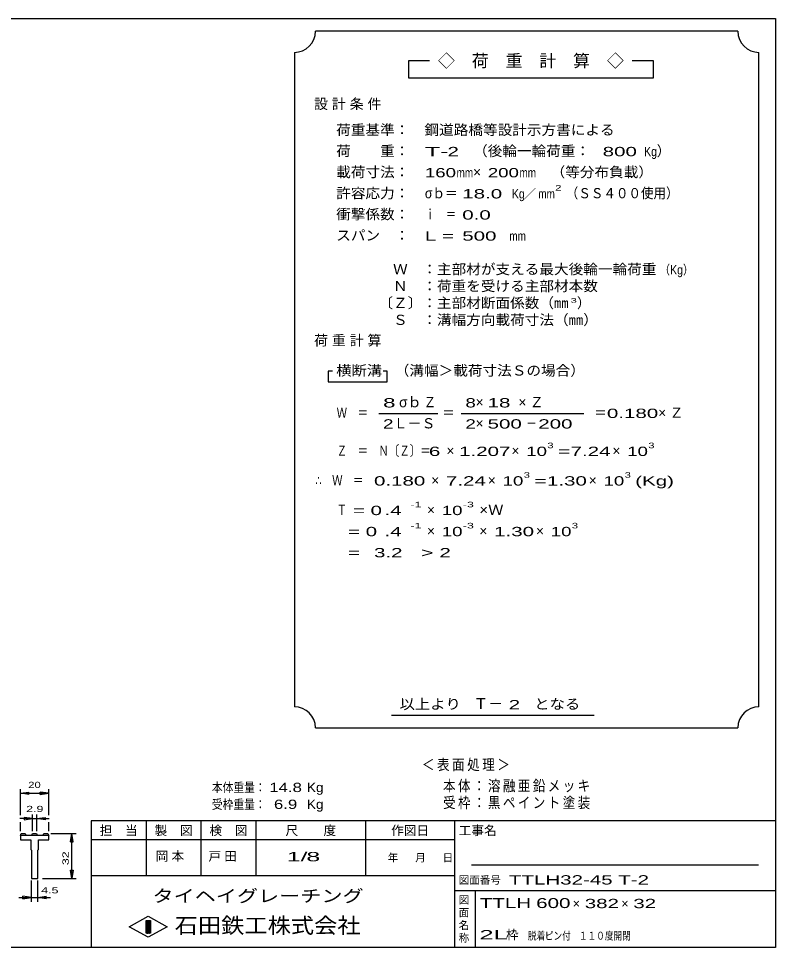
# Model space of a CAD drawing. Units: millimetres, scale not verified. Extents: x -1456 to 1385, y -1026 to 843.
# Drawn here: x -49 to 1385, y -917 to 843 of the extents above; entities that cross this region are included whole.
import ezdxf
from ezdxf.enums import TextEntityAlignment as Align

# ---------------------------------------------------------------- set-up
doc = ezdxf.new("R2010")
doc.units = ezdxf.units.MM
doc.header["$LTSCALE"] = 8
for name, color, linetype, lineweight in [('0_2', 150, 'Continuous', 25), ('22', 2, 'Continuous', 25), ('32', 4, 'Continuous', 25)]:
    doc.layers.add(name, color=color, linetype=linetype, lineweight=lineweight)
doc.styles.add('ベクトル', font='')
doc.styles.get('ベクトル').set_extended_font_data('ベクトル')

msp = doc.modelspace()

# ---------------------------------------------------------------- linework, layer by layer
at = {"layer": '0_2'}
for p, q in [((-1383.2, 842.8), (1384.8, 842.8)), ((1384.8, 842.8), (1384.8, -917.2)), ((1384.8, -677.2), (88.8, -677.2)), ((88.8, -677.2), (88.8, -917.2)), ((192.8, -677.2), (192.8, -781.2)), ((296.8, -781.2), (296.8, -677.2)), ((400.8, -677.2), (400.8, -781.2)), ((608.8, -781.2), (608.8, -677.2)), ((776.8, -677.2), (776.8, -917.2)), ((776.8, -713.2), (88.8, -713.2)), ((1352.8, -761.2), (808.8, -761.2)), ((88.8, -781.2), (776.8, -781.2)), ((776.8, -809.2), (1384.8, -809.2)), ((816.8, -917.2), (816.8, -809.2)), ((160.8, -878), (196.8, -858)), ((196.8, -858), (232.8, -878)), ((196.8, -898), (160.8, -878)), ((192.8, -866), (200.8, -866)), ((192.8, -890), (192.8, -866)), ((192.8, -866), (194.4, -866)), ((194.4, -866), (194.4, -890)), ((196, -890), (196, -866)), ((196, -866), (197.6, -866)), ((232.8, -878), (196.8, -898)), ((197.6, -866), (197.6, -890)), ((199.2, -890), (199.2, -866)), ((199.2, -866), (200.8, -866)), ((200.8, -866), (200.8, -890)), ((200.8, -866), (200.8, -890)), ((200.8, -890), (192.8, -890)), ((194.4, -890), (196, -890)), ((197.6, -890), (199.2, -890)), ((1384.8, -917.2), (-1383.2, -917.2))]:
    msp.add_line(p, q, dxfattribs=at)
at = {"layer": '22', "color": 4}
for p, q in [((1313.607, 818.8), (513.607, 818.8)), ((473.607, 778.8), (473.607, -461.2)), ((1353.607, -461.2), (1353.607, 778.8)), ((729.607, 762.8), (689.607, 762.8)), ((689.607, 762.8), (689.607, 730.8)), ((1153.607, 762.8), (1113.607, 762.8)), ((1153.607, 730.8), (1153.607, 762.8)), ((689.607, 730.8), (1153.607, 730.8)), ((545.607, 174.8), (537.607, 174.8)), ((537.607, 174.8), (537.607, 154.8)), ((649.607, 174.8), (641.607, 174.8)), ((649.607, 154.8), (649.607, 174.8)), ((537.607, 154.8), (649.607, 154.8)), ((633.607, 94.8), (745.607, 94.8)), ((789.607, 94.8), (1021.607, 94.8)), ((657.607, -477.2), (1041.607, -477.2)), ((513.607, -501.2), (1313.607, -501.2))]:
    msp.add_line(p, q, dxfattribs=at)
for centre, start, end in [((473.607, 818.8), 270, 0), ((1353.607, 818.8), 180, 270), ((473.607, -501.2), 0, 90), ((1353.607, -501.2), 90, 180)]:
    msp.add_arc(centre, 40, start, end, dxfattribs=at)
at = {"layer": '32'}
for p, q in [((-45.19, -666.8), (-45.19, -617.2)), ((-45.19, -625.2), (-29.19, -622.8)), ((-29.19, -627.6), (-45.19, -625.2)), ((-45.19, -625.2), (8.144, -625.2)), ((-29.19, -627.6), (-29.19, -622.8)), ((8.144, -625.2), (-7.856, -622.8)), ((-7.856, -627.6), (-7.856, -622.8)), ((-7.856, -627.6), (8.144, -625.2)), ((8.144, -666.8), (8.144, -617.2)), ((-22.39, -697.2), (-22.39, -665.2)), ((-14.656, -665.2), (-14.656, -697.2)), ((-22.39, -673.2), (-46.39, -673.2)), ((-45.19, -697.2), (-45.19, -679.6)), ((-22.39, -673.2), (-38.39, -670.8)), ((-38.39, -670.8), (-38.39, -675.6)), ((-38.39, -675.6), (-22.39, -673.2)), ((-22.39, -673.2), (-14.656, -673.2)), ((-14.656, -673.2), (1.344, -670.8)), ((1.344, -675.6), (-14.656, -673.2)), ((-14.656, -673.2), (9.344, -673.2)), ((1.344, -670.8), (1.344, -675.6)), ((8.144, -697.2), (8.144, -679.6)), ((-45.19, -705.2), (-43.856, -701.2)), ((-43.856, -701.2), (-36.123, -701.2)), ((-36.123, -701.2), (-34.79, -705.2)), ((-23.723, -705.2), (-22.39, -701.2)), ((-22.39, -701.2), (-14.656, -701.2)), ((-14.656, -701.2), (-13.323, -705.2)), ((-2.256, -705.2), (-0.923, -701.2)), ((-0.923, -701.2), (6.81, -701.2)), ((6.81, -701.2), (8.144, -705.2)), ((12.144, -701.2), (60.144, -701.2)), ((49.744, -717.2), (52.144, -701.2)), ((54.544, -717.2), (52.144, -701.2)), ((52.144, -786.534), (52.144, -701.2)), ((-45.19, -705.2), (-45.19, -713.2)), ((8.144, -705.2), (-45.19, -705.2)), ((-45.19, -713.2), (-25.856, -713.2)), ((-25.856, -713.2), (-25.856, -731.867)), ((-11.19, -731.867), (-11.19, -713.2)), ((-11.19, -713.2), (8.144, -713.2)), ((8.144, -713.2), (8.144, -705.2)), ((49.744, -717.2), (54.544, -717.2)), ((-25.856, -731.867), (-24.523, -733.2)), ((-24.523, -733.2), (-24.523, -786.533)), ((-12.523, -733.2), (-11.19, -731.867)), ((-12.523, -786.533), (-12.523, -733.2)), ((52.144, -786.534), (49.744, -770.534)), ((49.744, -770.534), (54.544, -770.534)), ((54.544, -770.534), (52.144, -786.534)), ((-24.523, -786.533), (-12.523, -786.533)), ((-24.523, -830.534), (-24.523, -790.534)), ((-12.523, -830.534), (-12.523, -790.534)), ((-3.856, -786.534), (60.144, -786.534)), ((-48.523, -822.534), (-24.523, -822.534)), ((-24.523, -822.534), (-40.523, -820.134)), ((-40.523, -824.934), (-40.523, -820.134)), ((-40.523, -824.934), (-24.523, -822.534)), ((-24.523, -822.534), (-12.523, -822.534)), ((-12.523, -822.534), (3.477, -820.134)), ((3.477, -824.934), (-12.523, -822.534)), ((-12.523, -822.534), (11.477, -822.534)), ((3.477, -824.934), (3.477, -820.134))]:
    msp.add_line(p, q, dxfattribs=at)

# ---------------------------------------------------------------- texts
at = {"layer": '0_2', "style": 'ベクトル'}
for s, height, p in [('担\u3000当', 17.6, (104.8, -695.6)), ('製\u3000図', 17.6, (208.8, -695.6)), ('検\u3000図', 17.6, (312.8, -695.6)), ('尺\u3000\u3000度', 17.6, (456.8, -695.6)), ('作図日', 17.6, (656.8, -695.6)), ('工事名', 17.6, (784.8, -695.6)), ('年', 14.66, (650.4, -747.2)), ('月', 14.66, (702.4, -747.2)), ('日', 14.66, (754.4, -747.2)), ('図面番号', 14.66, (784.8, -789.6)), ('図', 14.66, (784.8, -827.2)), ('面', 14.66, (784.8, -851.2)), ('名', 14.66, (784.8, -875.2)), ('称', 14.66, (784.8, -899.2))]:
    msp.add_text(s, height=height, dxfattribs=at).set_placement(p, align=Align.MIDDLE_LEFT)
at = {"layer": '0_2', "color": 222, "style": 'ベクトル'}
for s, height, width, p in [('タイヘイグレーチング', 23.46, 1.25, (204.8, -819.6)), ('石田鉄工株式会社', 29.33, 1.1, (246.8, -875.6))]:
    msp.add_text(s, height=height, dxfattribs=dict(at, width=width)).set_placement(p, align=Align.MIDDLE_LEFT)
at = {"layer": '22', "style": 'ベクトル'}
for s, height, p in [('◇\u3000荷\u3000重\u3000計\u3000算\u3000◇', 23.46, (745.607, 762.8)), ('）', 19.35, (1160.007, 592)), ('×', 19.35, (812.007, 552)), ('／', 17.6, (907.607, 510.8)), ('）', 19.35, (1008.807, 304)), ('σｂ', 19.35, (672.007, 116)), ('×', 19.35, (816.807, 116)), ('Ｌ－Ｓ', 19.35, (661.607, 76)), ('×', 19.35, (816.807, 76)), ('×', 19.35, (761.607, 24)), ('×', 19.35, (884.807, 24)), ('×', 19.35, (1076.007, 24)), ('×', 19.35, (732.807, -32)), ('×', 19.35, (840.007, -32)), ('×', 19.35, (1031.207, -32)), ('×', 19.35, (724.807, -88)), ('×', 19.35, (724.807, -128)), ('×', 19.35, (824.007, -128)), ('×', 19.35, (931.207, -128)), ('Ｔ－', 20.53, (812.807, -455.2)), ('×', 17.6, (1000.8, -834)), ('×', 17.6, (1092.8, -834)), ('枠', 17.6, (874.4, -893.2))]:
    msp.add_text(s, height=height, dxfattribs=at).set_placement(p, align=Align.MIDDLE_LEFT)
for s, height, width, p in [('荷重基準：\u3000', 19.35, 1.05, (552.807, 632)), ('鋼道路橋等設計示方書による', 19.35, 1.05, (720.007, 632)), ('荷\u3000\u3000重：\u3000', 19.35, 1.05, (552.807, 592)), ('T-', 17.6, 2, (720.807, 590.8)), (' 2 ', 17.6, 1.65, (752.807, 590.8)), ('（後輪一輪荷重：', 19.35, 1.05, (812.007, 592)), ('  800', 17.6, 1.65, (1036.007, 590.8)), ('Kg', 17.6, 0.85, (1136.007, 590.8)), ('載荷寸法：\u3000', 19.35, 1.05, (552.807, 552)), ('\u3000（等分布負載）', 19.35, 1.05, (931.207, 552)), ('160', 17.6, 1.5, (720.807, 550.8)), ('mm', 17.6, 0.8, (780.807, 550.8)), ('200', 17.6, 1.5, (840.007, 550.8)), ('mm', 17.6, 0.8, (900.007, 550.8)), ('許容応力：\u3000', 19.35, 1.05, (552.807, 512)), ('σｂ＝', 19.35, 0.9, (720.807, 512)), (' 18.0', 17.6, 1.65, (780.807, 510.8)), ('Kg', 17.6, 0.85, (885.607, 510.8)), ('mm', 17.6, 0.8, (935.607, 510.8)), ('2', 10.56, 1.5, (967.607, 522)), ('（ＳＳ４００使用）', 19.35, 0.9, (987.607, 512)), ('衝撃係数：\u3000', 19.35, 1.05, (552.807, 472)), ('ｉ\u3000＝', 19.35, 0.75, (720.807, 472)), (' 0.0', 17.6, 1.65, (780.807, 470.8)), ('スパン\u3000：\u3000', 19.35, 1.05, (552.807, 432)), ('L =', 17.6, 1.65, (720.807, 430.8)), (' 500 ', 17.6, 1.65, (780.807, 430.8)), ('mm', 17.6, 0.8, (880.807, 430.8)), ('\u3000Ｗ\u3000：主部材が支える最大後輪一輪荷重', 19.35, 1.05, (632.807, 368)), ('（Kg）', 17.6, 0.85, (1164.807, 366.8)), ('\u3000Ｎ\u3000：荷重を受ける主部材本数', 19.35, 1.05, (632.807, 336)), ('〔Ｚ〕：主部材断面係数（㎜', 19.35, 1.05, (632.807, 304)), ('3', 8.798, 1.8, (996.807, 308.8)), ('\u3000Ｓ\u3000：溝幅方向載荷寸法（㎜）', 19.35, 1.05, (632.807, 272)), ('横断溝', 19.35, 1.1, (552.807, 176)), ('\u3000（溝幅＞載荷寸法Ｓの場合）', 19.35, 1.05, (636.007, 176)), ('8', 17.6, 1.8, (641.607, 114.8)), ('Ｚ', 19.35, 0.9, (718.407, 116)), ('8', 17.6, 1.5, (797.607, 114.8)), (' 18 ', 17.6, 1.65, (828.807, 114.8)), ('Ｗ\u3000＝', 19.35, 0.75, (553.607, 96)), ('＝', 19.35, 0.9, (753.607, 96)), ('＝', 19.35, 0.9, (1041.607, 96)), ('0.180', 17.6, 1.65, (1065.607, 94.8)), ('2', 17.6, 1.5, (641.607, 74.8)), ('2', 17.6, 1.5, (797.607, 74.8)), (' 500 ', 17.6, 1.65, (828.807, 74.8)), ('－', 19.35, 0.75, (912.807, 76)), (' 200 ', 17.6, 1.65, (924.807, 74.8)), ('Ｚ\u3000＝\u3000Ｎ〔Ｚ〕＝', 19.35, 0.75, (553.607, 24)), ('3', 10.56, 1.5, (952.807, 34)), ('3', 10.56, 1.5, (1144.007, 34)), (' 6 ', 17.6, 1.65, (717.607, 22.8)), ('1.207', 17.6, 1.65, (785.607, 22.8)), ('10', 17.6, 1.5, (912.807, 22.8)), ('=', 17.6, 1.7, (972.807, 22.8)), ('7.24', 17.6, 1.65, (996.807, 22.8)), ('10', 17.6, 1.5, (1104.007, 22.8)), ('3', 10.56, 1.5, (908.007, -22)), ('3', 10.56, 1.5, (1099.207, -22)), ('∴\u3000Ｗ\u3000＝', 19.35, 0.75, (513.607, -32)), (' 0.180', 17.6, 1.65, (613.607, -33.2)), ('7.24', 17.6, 1.65, (760.807, -33.2)), ('10', 17.6, 1.5, (868.007, -33.2)), ('=', 17.6, 1.7, (928.007, -33.2)), ('1.30', 17.6, 1.65, (952.007, -33.2)), ('10', 17.6, 1.5, (1059.207, -33.2)), ('(Kg)', 17.6, 1.65, (1119.207, -33.2)), ('Ｔ', 19.35, 0.75, (553.607, -88)), (' = 0', 17.6, 1.65, (573.607, -89.2)), (' .4 ', 17.6, 1.65, (633.607, -89.2)), ('-1', 10.56, 1.65, (693.607, -78)), ('10', 17.6, 1.5, (752.807, -89.2)), ('-3', 10.56, 1.65, (792.807, -78)), ('×Ｗ', 19.35, 1.1, (824.007, -88)), ('  = 0', 17.6, 1.65, (553.607, -129.2)), (' .4 ', 17.6, 1.65, (633.607, -129.2)), ('-1', 10.56, 1.65, (693.607, -118)), ('10', 17.6, 1.5, (752.807, -129.2)), ('-3', 10.56, 1.65, (792.807, -118)), ('1.30', 17.6, 1.65, (852.007, -129.2)), ('10', 17.6, 1.5, (959.207, -129.2)), ('3', 10.56, 1.5, (999.207, -118)), ('  =', 17.6, 1.65, (553.607, -169.2)), (' 3.2', 17.6, 1.65, (613.607, -169.2)), ('>', 17.6, 1.7, (713.607, -169.2)), (' 2 ', 17.6, 1.65, (737.607, -169.2)), ('以上より\u3000', 19.35, 1.1, (672.807, -456)), (' 2 ', 17.6, 1.65, (868.807, -457.2)), ('となる', 19.35, 1.1, (928.007, -456)), ('本体重量：', 17.6, 0.85, (317.217, -614)), (' 14.8', 17.6, 1.35, (417.217, -614)), ('Kg', 17.6, 1.1, (497.217, -614)), ('受枠重量：', 17.6, 0.85, (317.217, -646)), ('  6.9', 17.6, 1.35, (417.217, -646)), ('Kg', 17.6, 1.1, (497.217, -646)), ('1/', 17.6, 2, (459.2, -745.2)), (' 8 ', 17.6, 2, (483.2, -745.2)), ('TTLH32-45 T-2                      ', 17.6, 1.65, (880, -789.2)), ('TTLH', 18.77, 1.55, (824.8, -833.2)), (' 600 ', 18.77, 1.55, (920.8, -833.2)), (' 382 ', 17.6, 1.65, (1012.8, -834)), (' 32 ', 17.6, 1.65, (1104.8, -834)), ('2L', 17.6, 2.05, (824, -893.2)), ('脱着', 14.66, 0.8, (916, -895.2)), ('ピン付', 14.66, 0.8, (948, -895.2)), ('\u3000１１０度開閉', 14.66, 0.8, (996, -895.2))]:
    msp.add_text(s, height=height, dxfattribs=dict(at, width=width)).set_placement(p, align=Align.MIDDLE_LEFT)
at = {"layer": '22', "attachment_point": 4, "style": 'ベクトル'}
for s, insert, char_height in [('\\T1.28;設計条件', (510.807, 680), 19.35), ('\\T1.28;荷重計算', (510.807, 232), 19.35), ('\\T1.42;×Ｚ', (898.007, 116), 19.35), ('\\T1.42;×Ｚ', (1162.807, 96), 19.35), ('\\T1.2;\\W0.85;＜表面処理＞', (715.217, -572), 20.53), ('\\T1.19;\\W0.85;本体：溶融亜鉛メッキ', (755.217, -612), 20.53), ('\\T1.19;\\W0.85;受枠：黒ペイント塗装', (755.217, -644), 20.53), ('\\T1.25;岡本\u3000', (210.8, -745.2), 17.6), ('\\T1.25;戸田\u3000', (310.8, -745.2), 17.6)]:
    msp.add_mtext(s, dxfattribs=dict(at, insert=insert, char_height=char_height))
at = {"layer": '32', "color": 2, "style": 'ベクトル'}
for s, width, p in [('20', 1.35, (-30.523, -609.2)), ('2.9', 1.5, (-34.523, -654.8)), (' 4.5 ', 1.5, (-12.523, -808.934))]:
    msp.add_text(s, height=11.73, dxfattribs=dict(at, width=width)).set_placement(p, align=Align.MIDDLE_LEFT)
at = {"layer": '32', "color": 2, "style": 'ベクトル', "width": 1.5}
msp.add_text(' 32 ', height=11.73, rotation=90, dxfattribs=at).set_placement((40.144, -767.867), align=Align.MIDDLE_LEFT)

doc.saveas('drawing.dxf')
